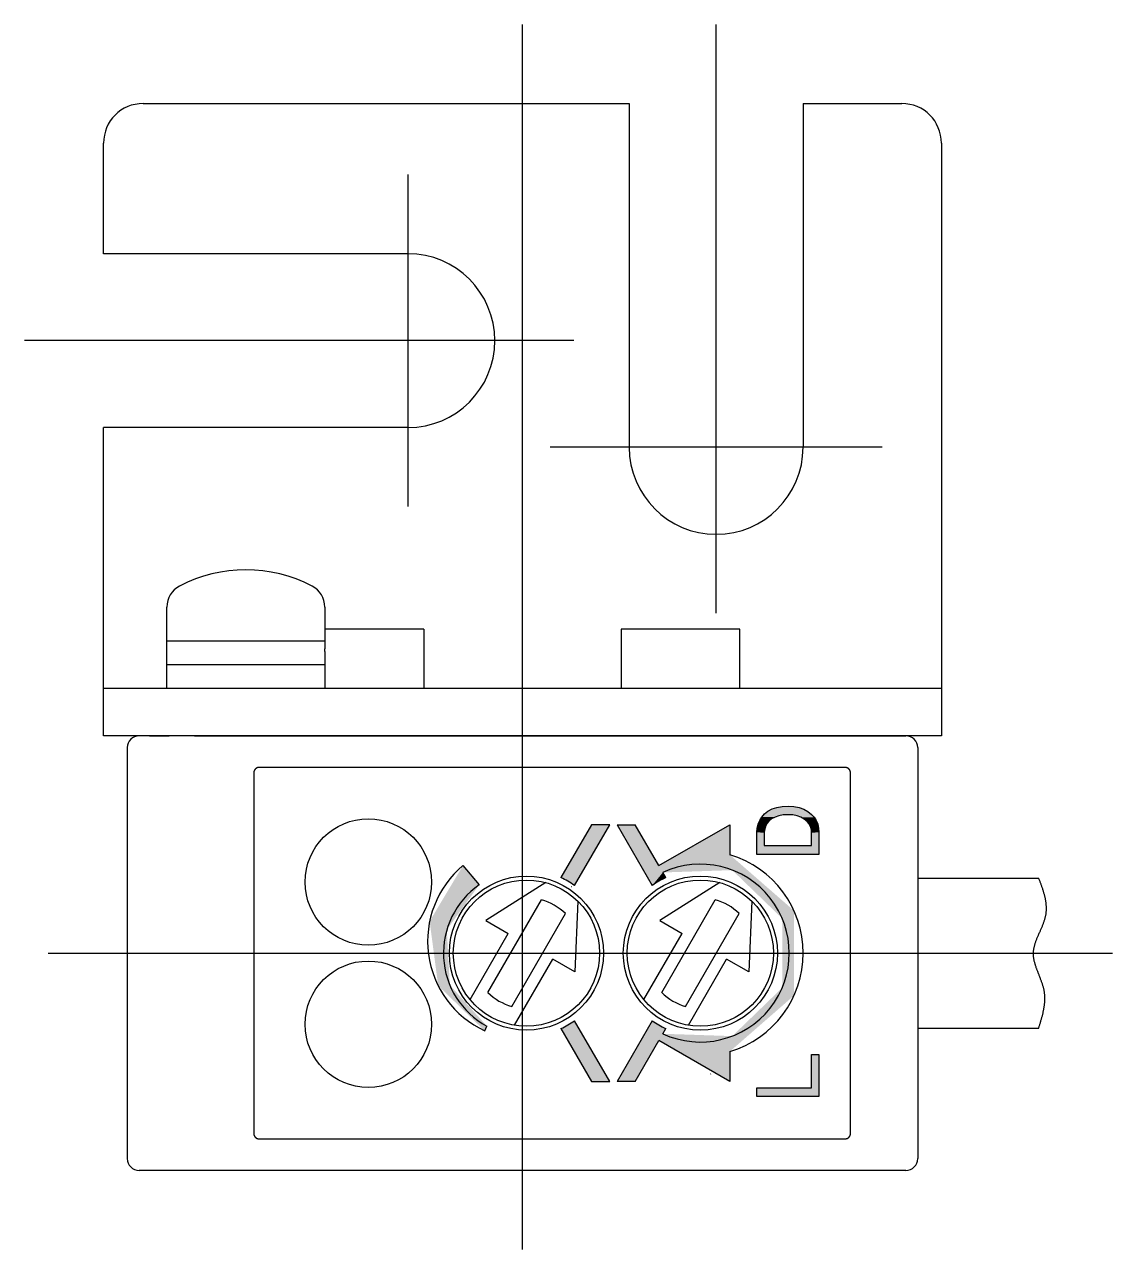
# Model space of a CAD drawing. Extents: x -19 to 104, y -28 to 519.
# Drawn here: x 76.28 to 103.81, y 72.6 to 103.6 of the extents above; entities that cross this region are included whole.
import ezdxf

# ---------------------------------------------------------------- set-up
doc = ezdxf.new("R2010")
doc.units = 0
doc.linetypes.add('CENTER', pattern=[50.8, 31.75, -6.35, 6.35, -6.35])
doc.layers.get('0').update_dxf_attribs({"linetype": 'CONTINUOUS'})
doc.layers.add('CENTER', color=1, linetype='CONTINUOUS')

# ---------------------------------------------------------------- blocks, each defined once
blk = doc.blocks.new('*U8')
at = {"color": 3, "linetype": 'CONTINUOUS'}
for points in [[(89.851, 82.01), (91.086, 83.35), (90.624, 83.35)], [(91.086, 83.35), (89.851, 82.01), (90.029, 81.919)], [(91.086, 83.35), (90.029, 81.919), (90.197, 81.81)]]:
    blk.add_solid(points, dxfattribs=at)
blk = doc.blocks.new('*U9')
at = {"color": 3, "linetype": 'CONTINUOUS', "extrusion": (0, 0, -1)}
for points in [[(-87.372, 82.315), (-87.782, 81.826), (-86.53, 80.906)], [(-87.782, 81.826), (-86.964, 80.691), (-86.53, 80.906)], [(-86.53, 80.906), (-86.964, 80.691), (-86.745, 79.278)], [(-86.964, 80.691), (-87.04, 79.293), (-86.745, 79.278)], [(-87.04, 79.293), (-87.978, 78.254), (-86.745, 79.278)], [(-86.745, 79.278), (-87.978, 78.254), (-87.922, 78.134)]]:
    blk.add_solid(points, dxfattribs=at)
blk = doc.blocks.new('*U10')
at = {"color": 3, "linetype": 'CONTINUOUS', "extrusion": (0, 0, -1)}
for points in [[(-92.331, 82.315), (-91.271, 83.35), (-91.733, 83.35)], [(-91.271, 83.35), (-92.331, 82.315), (-92.16, 81.81)], [(-94.124, 83.35), (-94.124, 82.591), (-92.331, 82.315)], [(-94.124, 82.591), (-94.187, 82.2), (-92.331, 82.315)], [(-94.124, 82.591), (-95.746, 81.176), (-94.187, 82.2)], [(-92.331, 82.315), (-92.431, 82.141), (-92.16, 81.81)], [(-92.331, 82.315), (-94.187, 82.2), (-92.431, 82.141)], [(-94.187, 82.2), (-95.746, 81.176), (-95.45, 80.978)], [(-92.431, 82.141), (-92.329, 81.919), (-92.16, 81.81)], [(-92.431, 82.141), (-92.507, 82.01), (-92.329, 81.919)], [(-95.746, 81.176), (-95.746, 79.024), (-95.45, 80.978)], [(-95.45, 80.978), (-95.746, 79.024), (-95.45, 79.222)], [(-95.45, 79.222), (-95.746, 79.024), (-94.187, 78)], [(-95.746, 79.024), (-94.124, 77.609), (-94.187, 78)], [(-92.16, 78.39), (-92.329, 78.281), (-91.271, 76.85)], [(-92.329, 78.281), (-92.507, 78.19), (-91.271, 76.85)], [(-92.507, 78.19), (-92.431, 78.059), (-91.271, 76.85)], [(-92.431, 78.059), (-92.331, 77.885), (-91.271, 76.85)], [(-92.331, 77.885), (-91.733, 76.85), (-91.271, 76.85)], [(-92.431, 78.059), (-94.187, 78), (-92.331, 77.885)], [(-94.187, 78), (-94.124, 77.609), (-92.331, 77.885)], [(-92.331, 77.885), (-94.124, 77.609), (-94.124, 76.85)]]:
    blk.add_solid(points, dxfattribs=at)
blk = doc.blocks.new('*U11')
at = {"color": 3, "linetype": 'CONTINUOUS'}
for points in [[(90.029, 78.281), (89.851, 78.19), (91.086, 76.85)], [(89.851, 78.19), (90.624, 76.85), (91.086, 76.85)], [(90.197, 78.39), (90.029, 78.281), (91.086, 76.85)]]:
    blk.add_solid(points, dxfattribs=at)
blk = doc.blocks.new('*U12')
at = {"color": 3, "linetype": 'CONTINUOUS', "extrusion": (0, 0, -1)}
for points in [[(-96.193, 76.694), (-96.193, 77.531), (-96.379, 77.531)], [(-96.379, 77.531), (-96.379, 76.473), (-96.193, 76.694)], [(-94.811, 76.694), (-96.379, 76.473), (-94.811, 76.473)], [(-96.379, 76.473), (-94.811, 76.694), (-96.193, 76.694)]]:
    blk.add_solid(points, dxfattribs=at)
blk = doc.blocks.new('*U13')
at = {"color": 3, "linetype": 'CONTINUOUS', "extrusion": (0, 0, -1)}
for points in [[(-95.194, 83.749), (-95.998, 83.746), (-95.09, 83.693)], [(-95.998, 83.746), (-96.102, 83.687), (-95.09, 83.693)], [(-95.314, 83.789), (-95.88, 83.787), (-95.194, 83.749)], [(-95.88, 83.787), (-95.998, 83.746), (-95.194, 83.749)], [(-95.748, 83.813), (-95.88, 83.787), (-95.314, 83.789)], [(-95.45, 83.813), (-95.748, 83.813), (-95.314, 83.789)], [(-95.602, 83.821), (-95.748, 83.813), (-95.45, 83.813)], [(-94.88, 83.455), (-95.111, 83.439), (-94.841, 83.362)], [(-95.111, 83.439), (-95.07, 83.387), (-94.841, 83.362)], [(-94.933, 83.541), (-95.183, 83.498), (-94.88, 83.455)], [(-95.183, 83.498), (-95.111, 83.439), (-94.88, 83.455)], [(-95.002, 83.621), (-95.477, 83.596), (-94.933, 83.541)], [(-95.477, 83.596), (-95.366, 83.577), (-94.933, 83.541)], [(-95.366, 83.577), (-95.268, 83.544), (-94.933, 83.541)], [(-95.268, 83.544), (-95.183, 83.498), (-94.933, 83.541)], [(-95.09, 83.693), (-96.102, 83.687), (-95.002, 83.621)], [(-96.102, 83.687), (-96.193, 83.612), (-95.002, 83.621)], [(-95.002, 83.621), (-96.193, 83.612), (-95.602, 83.603)], [(-95.002, 83.621), (-95.602, 83.603), (-95.477, 83.596)], [(-96.193, 83.612), (-95.72, 83.596), (-95.602, 83.603)], [(-96.193, 83.612), (-96.26, 83.538), (-95.72, 83.596)], [(-95.72, 83.596), (-96.26, 83.538), (-95.827, 83.575)], [(-95.827, 83.575), (-96.26, 83.538), (-95.924, 83.541)], [(-95.924, 83.541), (-96.26, 83.538), (-96.009, 83.492)], [(-96.26, 83.538), (-96.312, 83.456), (-96.009, 83.492)], [(-96.009, 83.492), (-96.312, 83.456), (-96.084, 83.43)], [(-96.312, 83.456), (-96.349, 83.365), (-96.084, 83.43)], [(-96.084, 83.43), (-96.349, 83.365), (-96.123, 83.384)], [(-94.819, 83.263), (-95.002, 83.212), (-94.811, 83.157)], [(-95.002, 83.212), (-94.997, 83.148), (-94.811, 83.157)], [(-94.811, 83.157), (-94.997, 83.148), (-94.811, 82.6)], [(-94.997, 83.148), (-94.997, 82.821), (-94.811, 82.6)], [(-94.841, 83.362), (-95.038, 83.331), (-94.819, 83.263)], [(-95.038, 83.331), (-95.015, 83.273), (-94.819, 83.263)], [(-95.015, 83.273), (-95.002, 83.212), (-94.819, 83.263)], [(-95.07, 83.387), (-95.038, 83.331), (-94.841, 83.362)], [(-96.123, 83.384), (-96.349, 83.365), (-96.153, 83.333)], [(-96.349, 83.365), (-96.371, 83.266), (-96.153, 83.333)], [(-96.153, 83.333), (-96.371, 83.266), (-96.175, 83.276)], [(-96.175, 83.276), (-96.371, 83.266), (-96.188, 83.215)], [(-96.371, 83.266), (-96.379, 83.157), (-96.188, 83.215)], [(-96.188, 83.215), (-96.379, 83.157), (-96.193, 83.148)], [(-96.379, 83.157), (-96.379, 82.6), (-96.193, 83.148)], [(-96.193, 83.148), (-96.379, 82.6), (-96.193, 82.821)], [(-96.193, 82.821), (-96.379, 82.6), (-94.811, 82.6)], [(-94.811, 82.6), (-94.997, 82.821), (-96.193, 82.821)]]:
    blk.add_solid(points, dxfattribs=at)

msp = doc.modelspace()

# ---------------------------------------------------------------- linework, layer by layer
at = {"color": 7, "linetype": 'CONTINUOUS'}
for p, q in [((79.279, 101.6), (91.579, 101.6)), ((91.579, 101.6), (91.579, 92.9)), ((95.979, 101.6), (98.479, 101.6)), ((95.979, 101.6), (95.979, 92.9)), ((78.279, 97.8), (78.279, 100.6)), ((99.479, 100.6), (99.479, 86.8)), ((85.979, 97.8), (78.279, 97.8)), ((85.979, 93.4), (78.279, 93.4)), ((78.279, 86.8), (78.279, 93.4)), ((79.879, 88), (79.879, 88.858)), ((83.879, 88.858), (83.879, 88)), ((86.379, 88.3), (83.879, 88.3)), ((86.379, 88.3), (86.379, 86.8)), ((94.379, 88.3), (91.379, 88.3)), ((91.379, 88.3), (91.379, 86.8)), ((94.379, 86.8), (94.379, 88.3)), ((79.879, 87.4), (79.879, 88)), ((79.879, 88), (83.879, 88)), ((83.879, 88), (83.879, 87.8)), ((83.879, 87.732), (83.879, 87.8)), ((83.879, 87.732), (83.879, 87.4)), ((79.879, 87.4), (83.879, 87.4)), ((79.879, 86.8), (79.879, 87.4)), ((83.879, 87.4), (83.879, 86.8)), ((86.379, 86.8), (78.279, 86.8)), ((78.279, 85.6), (78.279, 86.8)), ((91.379, 86.8), (86.379, 86.8)), ((94.379, 86.8), (91.379, 86.8)), ((99.479, 86.8), (94.379, 86.8)), ((99.479, 86.8), (99.479, 85.6)), ((99.479, 85.6), (78.279, 85.6)), ((84.079, 85.6), (79.179, 85.6)), ((79.442, 85.6), (79.179, 85.6)), ((79.442, 85.6), (79.939, 85.6)), ((80.576, 85.6), (79.939, 85.6)), ((80.576, 85.6), (97.679, 85.6)), ((83.579, 85.6), (98.579, 85.6)), ((98.579, 85.6), (97.679, 85.6)), ((78.879, 85.3), (78.879, 74.9)), ((98.879, 85.3), (98.879, 74.9)), ((82.079, 84.661), (82.079, 75.539)), ((97.04, 84.8), (82.218, 84.8)), ((97.179, 75.539), (97.179, 84.661)), ((95.09, 83.693), (95.194, 83.749)), ((95.194, 83.749), (95.314, 83.789)), ((95.314, 83.789), (95.45, 83.813)), ((95.45, 83.813), (95.602, 83.821)), ((95.602, 83.821), (95.748, 83.813)), ((95.748, 83.813), (95.88, 83.787)), ((95.88, 83.787), (95.998, 83.746)), ((95.998, 83.746), (96.102, 83.687)), ((94.841, 83.362), (94.88, 83.455)), ((94.88, 83.455), (94.933, 83.541)), ((94.933, 83.541), (95.002, 83.621)), ((95.002, 83.621), (95.09, 83.693)), ((95.111, 83.439), (95.07, 83.387)), ((95.183, 83.498), (95.111, 83.439)), ((95.268, 83.544), (95.183, 83.498)), ((95.366, 83.577), (95.268, 83.544)), ((95.477, 83.596), (95.366, 83.577)), ((95.602, 83.603), (95.477, 83.596)), ((95.72, 83.596), (95.602, 83.603)), ((95.827, 83.575), (95.72, 83.596)), ((95.924, 83.541), (95.827, 83.575)), ((96.009, 83.492), (95.924, 83.541)), ((96.084, 83.43), (96.009, 83.492)), ((96.123, 83.384), (96.084, 83.43)), ((96.102, 83.687), (96.193, 83.612)), ((96.193, 83.612), (96.26, 83.538)), ((96.26, 83.538), (96.312, 83.456)), ((96.312, 83.456), (96.349, 83.365)), ((90.624, 83.35), (89.851, 82.01)), ((90.197, 81.81), (91.086, 83.35)), ((91.086, 83.35), (90.624, 83.35)), ((91.271, 83.35), (92.16, 81.81)), ((91.271, 83.35), (91.733, 83.35)), ((92.331, 82.315), (91.733, 83.35)), ((92.331, 82.315), (94.124, 83.35)), ((94.124, 83.35), (94.124, 82.591)), ((94.811, 83.157), (94.819, 83.263)), ((94.811, 82.6), (94.811, 83.157)), ((94.819, 83.263), (94.841, 83.362)), ((95.002, 83.212), (94.997, 83.148)), ((94.997, 83.148), (94.997, 82.821)), ((95.015, 83.273), (95.002, 83.212)), ((95.038, 83.331), (95.015, 83.273)), ((95.07, 83.387), (95.038, 83.331)), ((96.153, 83.333), (96.123, 83.384)), ((96.175, 83.276), (96.153, 83.333)), ((96.188, 83.215), (96.175, 83.276)), ((96.193, 83.148), (96.188, 83.215)), ((96.193, 82.821), (96.193, 83.148)), ((96.349, 83.365), (96.371, 83.266)), ((96.371, 83.266), (96.379, 83.157)), ((96.379, 83.157), (96.379, 82.6)), ((94.997, 82.821), (96.193, 82.821)), ((96.379, 82.6), (94.811, 82.6)), ((87.372, 82.315), (87.782, 81.826)), ((86.576, 81.9), (86.576, 81.9)), ((86.576, 81.9), (86.576, 81.9)), ((86.576, 81.9), (86.576, 81.9)), ((86.576, 81.9), (86.576, 81.9)), ((86.576, 81.9), (86.576, 81.9)), ((86.576, 81.9), (86.576, 81.9)), ((86.576, 81.9), (86.576, 81.9)), ((86.576, 81.9), (86.576, 81.9)), ((86.576, 81.9), (86.576, 81.9)), ((86.576, 81.9), (86.576, 81.9)), ((89.471, 81.884), (87.955, 80.923)), ((93.87, 81.884), (92.355, 80.923)), ((92.507, 82.01), (92.431, 82.141)), ((98.879, 82), (101.94, 82)), ((90.114, 81.789), (90.115, 81.79)), ((88.003, 79.107), (89.357, 81.451)), ((90.282, 81.417), (90.207, 79.623)), ((92.403, 79.107), (93.756, 81.451)), ((94.681, 81.417), (94.606, 79.623)), ((87.955, 80.923), (88.518, 80.598)), ((88.607, 78.753), (89.963, 81.101)), ((92.355, 80.923), (92.918, 80.598)), ((93.007, 78.753), (94.362, 81.099)), ((89.781, 80.792), (89.781, 80.792)), ((89.781, 80.792), (89.781, 80.792)), ((89.781, 80.792), (89.781, 80.792)), ((89.781, 80.792), (89.781, 80.792)), ((89.781, 80.792), (89.781, 80.792)), ((89.781, 80.792), (89.781, 80.792)), ((89.781, 80.792), (89.781, 80.792)), ((89.781, 80.792), (89.781, 80.792)), ((94.181, 80.792), (94.181, 80.792)), ((94.181, 80.792), (94.181, 80.792)), ((94.181, 80.792), (94.181, 80.792)), ((94.181, 80.792), (94.181, 80.792)), ((87.553, 78.926), (88.518, 80.598)), ((91.952, 78.926), (92.918, 80.598)), ((90.829, 80.1), (90.829, 80.1)), ((90.829, 80.1), (90.829, 80.1)), ((90.829, 80.1), (90.829, 80.1)), ((90.829, 80.1), (90.829, 80.1)), ((90.829, 80.1), (90.829, 80.1)), ((90.829, 80.1), (90.829, 80.1)), ((90.829, 80.1), (90.829, 80.1)), ((90.829, 80.1), (90.829, 80.1)), ((90.829, 80.1), (90.829, 80.1)), ((90.829, 80.1), (90.829, 80.1)), ((88.678, 78.275), (89.644, 79.948)), ((90.207, 79.623), (89.644, 79.948)), ((93.078, 78.275), (94.043, 79.948)), ((94.606, 79.623), (94.043, 79.948)), ((86.576, 78.3), (86.576, 78.3)), ((86.576, 78.3), (86.576, 78.3)), ((86.576, 78.3), (86.576, 78.3)), ((86.576, 78.3), (86.576, 78.3)), ((86.576, 78.3), (86.576, 78.3)), ((86.576, 78.3), (86.576, 78.3)), ((86.576, 78.3), (86.576, 78.3)), ((86.576, 78.3), (86.576, 78.3)), ((86.576, 78.3), (86.576, 78.3)), ((86.576, 78.3), (86.576, 78.3)), ((87.922, 78.134), (87.978, 78.254)), ((89.851, 78.19), (90.624, 76.85)), ((91.086, 76.85), (90.197, 78.39)), ((92.16, 78.39), (91.271, 76.85)), ((92.431, 78.059), (92.507, 78.19)), ((98.879, 78.2), (101.94, 78.2)), ((91.733, 76.85), (92.331, 77.885)), ((94.124, 76.85), (92.331, 77.885)), ((94.124, 77.609), (94.124, 76.85)), ((96.193, 77.531), (96.379, 77.531)), ((96.193, 76.694), (96.193, 77.531)), ((96.379, 77.531), (96.379, 76.473)), ((93.636, 77.04), (93.646, 77.049)), ((90.624, 76.85), (91.086, 76.85)), ((91.733, 76.85), (91.271, 76.85)), ((94.811, 76.694), (96.193, 76.694)), ((94.811, 76.473), (94.811, 76.694)), ((96.379, 76.473), (94.811, 76.473)), ((82.218, 75.4), (97.04, 75.4)), ((79.442, 74.6), (79.179, 74.6)), ((79.939, 74.6), (79.442, 74.6)), ((80.576, 74.6), (79.939, 74.6)), ((97.679, 74.6), (80.576, 74.6)), ((98.579, 74.6), (97.679, 74.6))]:
    msp.add_line(p, q, dxfattribs=at)
at = {"color": 7}
for points in [[(82.218, 84.8, 0), (82.217, 84.8, 0), (82.216, 84.8, 0), (82.215, 84.8, 0), (82.214, 84.8, 0), (82.213, 84.799, 0), (82.212, 84.799, 0), (82.211, 84.799, 0), (82.21, 84.799, 0), (82.209, 84.799, 0), (82.208, 84.799, 0), (82.207, 84.799, 0), (82.206, 84.799, 0), (82.205, 84.799, 0), (82.204, 84.798, 0), (82.203, 84.798, 0), (82.202, 84.798, 0), (82.201, 84.798, 0), (82.2, 84.798, 0), (82.199, 84.798, 0), (82.198, 84.798, 0), (82.197, 84.797, 0), (82.196, 84.797, 0), (82.195, 84.797, 0), (82.195, 84.797, 0), (82.194, 84.797, 0), (82.192, 84.797, 0), (82.192, 84.796, 0), (82.191, 84.796, 0), (82.19, 84.796, 0), (82.189, 84.796, 0), (82.188, 84.796, 0), (82.187, 84.796, 0), (82.186, 84.796, 0), (82.185, 84.795, 0), (82.184, 84.795, 0), (82.183, 84.795, 0), (82.182, 84.795, 0), (82.181, 84.794, 0), (82.18, 84.794, 0), (82.179, 84.794, 0), (82.178, 84.794, 0), (82.177, 84.793, 0), (82.176, 84.793, 0), (82.175, 84.793, 0), (82.174, 84.793, 0), (82.174, 84.793, 0), (82.173, 84.792, 0), (82.172, 84.792, 0), (82.171, 84.792, 0), (82.17, 84.791, 0), (82.169, 84.791, 0), (82.168, 84.791, 0), (82.167, 84.79, 0), (82.166, 84.79, 0), (82.165, 84.79, 0), (82.164, 84.79, 0), (82.163, 84.789, 0), (82.162, 84.789, 0), (82.162, 84.788, 0), (82.161, 84.788, 0), (82.16, 84.788, 0), (82.159, 84.787, 0), (82.158, 84.787, 0), (82.157, 84.787, 0), (82.156, 84.786, 0), (82.155, 84.786, 0), (82.155, 84.785, 0), (82.154, 84.785, 0), (82.153, 84.784, 0), (82.152, 84.784, 0), (82.151, 84.783, 0), (82.15, 84.783, 0), (82.149, 84.782, 0), (82.148, 84.782, 0), (82.148, 84.781, 0), (82.147, 84.781, 0), (82.146, 84.781, 0), (82.145, 84.78, 0), (82.144, 84.779, 0), (82.144, 84.779, 0), (82.143, 84.778, 0), (82.142, 84.778, 0), (82.141, 84.777, 0), (82.14, 84.777, 0), (82.139, 84.776, 0), (82.139, 84.776, 0), (82.138, 84.775, 0), (82.137, 84.775, 0), (82.136, 84.774, 0), (82.135, 84.773, 0), (82.135, 84.773, 0), (82.134, 84.772, 0), (82.133, 84.772, 0), (82.132, 84.771, 0), (82.132, 84.77, 0), (82.131, 84.77, 0), (82.13, 84.769, 0), (82.129, 84.769, 0), (82.128, 84.768, 0), (82.128, 84.767, 0), (82.127, 84.767, 0), (82.126, 84.766, 0), (82.125, 84.765, 0), (82.125, 84.765, 0), (82.124, 84.764, 0), (82.123, 84.763, 0), (82.123, 84.763, 0), (82.122, 84.762, 0), (82.121, 84.761, 0), (82.12, 84.76, 0), (82.12, 84.76, 0), (82.119, 84.759, 0), (82.118, 84.758, 0), (82.118, 84.758, 0), (82.117, 84.757, 0), (82.116, 84.756, 0), (82.115, 84.755, 0), (82.115, 84.755, 0), (82.114, 84.754, 0), (82.114, 84.753, 0), (82.113, 84.753, 0), (82.112, 84.752, 0), (82.112, 84.751, 0), (82.111, 84.75, 0), (82.11, 84.75, 0), (82.11, 84.749, 0), (82.109, 84.748, 0), (82.108, 84.747, 0), (82.108, 84.746, 0), (82.107, 84.746, 0), (82.106, 84.745, 0), (82.106, 84.744, 0), (82.105, 84.743, 0), (82.105, 84.743, 0), (82.104, 84.742, 0), (82.104, 84.741, 0), (82.103, 84.74, 0), (82.103, 84.739, 0), (82.102, 84.739, 0), (82.101, 84.738, 0), (82.101, 84.737, 0), (82.1, 84.736, 0), (82.1, 84.735, 0), (82.099, 84.734, 0), (82.099, 84.734, 0), (82.098, 84.733, 0), (82.098, 84.732, 0), (82.097, 84.731, 0), (82.097, 84.73, 0), (82.096, 84.729, 0), (82.096, 84.728, 0), (82.095, 84.728, 0), (82.095, 84.727, 0), (82.094, 84.726, 0), (82.094, 84.725, 0), (82.094, 84.724, 0), (82.093, 84.723, 0), (82.093, 84.722, 0), (82.092, 84.722, 0), (82.092, 84.721, 0), (82.091, 84.72, 0), (82.091, 84.719, 0), (82.091, 84.718, 0), (82.09, 84.717, 0), (82.09, 84.716, 0), (82.09, 84.715, 0), (82.089, 84.714, 0), (82.089, 84.713, 0), (82.089, 84.713, 0), (82.088, 84.712, 0), (82.088, 84.711, 0), (82.088, 84.71, 0), (82.087, 84.709, 0), (82.087, 84.708, 0), (82.087, 84.707, 0), (82.087, 84.706, 0), (82.086, 84.705, 0), (82.086, 84.704, 0), (82.086, 84.703, 0), (82.085, 84.702, 0), (82.085, 84.701, 0), (82.085, 84.701, 0), (82.085, 84.7, 0), (82.085, 84.699, 0), (82.084, 84.698, 0), (82.084, 84.697, 0), (82.084, 84.696, 0), (82.084, 84.695, 0), (82.084, 84.694, 0), (82.083, 84.693, 0), (82.083, 84.692, 0), (82.083, 84.691, 0), (82.083, 84.69, 0), (82.083, 84.689, 0), (82.082, 84.688, 0), (82.082, 84.687, 0), (82.082, 84.686, 0), (82.082, 84.685, 0), (82.082, 84.684, 0), (82.082, 84.683, 0), (82.081, 84.682, 0), (82.081, 84.681, 0), (82.081, 84.68, 0), (82.081, 84.68, 0), (82.081, 84.678, 0), (82.081, 84.677, 0), (82.081, 84.677, 0), (82.081, 84.675, 0), (82.08, 84.675, 0), (82.08, 84.674, 0), (82.08, 84.673, 0), (82.08, 84.672, 0), (82.08, 84.671, 0), (82.08, 84.67, 0), (82.08, 84.669, 0), (82.079, 84.668, 0), (82.079, 84.667, 0), (82.079, 84.666, 0), (82.079, 84.665, 0), (82.079, 84.664, 0), (82.079, 84.663, 0), (82.079, 84.662, 0), (82.079, 84.661, 0)], [(97.179, 84.661, 0), (97.179, 84.662, 0), (97.178, 84.663, 0), (97.178, 84.664, 0), (97.178, 84.665, 0), (97.178, 84.666, 0), (97.178, 84.667, 0), (97.178, 84.668, 0), (97.178, 84.669, 0), (97.178, 84.67, 0), (97.178, 84.671, 0), (97.177, 84.672, 0), (97.177, 84.673, 0), (97.177, 84.674, 0), (97.177, 84.675, 0), (97.177, 84.675, 0), (97.177, 84.677, 0), (97.177, 84.677, 0), (97.177, 84.678, 0), (97.177, 84.68, 0), (97.176, 84.68, 0), (97.176, 84.681, 0), (97.176, 84.682, 0), (97.176, 84.683, 0), (97.176, 84.684, 0), (97.176, 84.685, 0), (97.175, 84.686, 0), (97.175, 84.687, 0), (97.175, 84.688, 0), (97.175, 84.689, 0), (97.175, 84.69, 0), (97.175, 84.691, 0), (97.174, 84.692, 0), (97.174, 84.693, 0), (97.174, 84.694, 0), (97.174, 84.695, 0), (97.174, 84.696, 0), (97.173, 84.697, 0), (97.173, 84.698, 0), (97.173, 84.699, 0), (97.173, 84.7, 0), (97.172, 84.701, 0), (97.172, 84.701, 0), (97.172, 84.702, 0), (97.172, 84.703, 0), (97.171, 84.704, 0), (97.171, 84.705, 0), (97.171, 84.706, 0), (97.171, 84.707, 0), (97.17, 84.708, 0), (97.17, 84.709, 0), (97.17, 84.71, 0), (97.169, 84.711, 0), (97.169, 84.712, 0), (97.169, 84.713, 0), (97.169, 84.713, 0), (97.168, 84.714, 0), (97.168, 84.715, 0), (97.168, 84.716, 0), (97.167, 84.717, 0), (97.167, 84.718, 0), (97.166, 84.719, 0), (97.166, 84.72, 0), (97.166, 84.721, 0), (97.165, 84.722, 0), (97.165, 84.722, 0), (97.164, 84.723, 0), (97.164, 84.724, 0), (97.163, 84.725, 0), (97.163, 84.726, 0), (97.163, 84.727, 0), (97.162, 84.728, 0), (97.162, 84.728, 0), (97.161, 84.729, 0), (97.161, 84.73, 0), (97.16, 84.731, 0), (97.16, 84.732, 0), (97.159, 84.733, 0), (97.159, 84.734, 0), (97.158, 84.734, 0), (97.158, 84.735, 0), (97.157, 84.736, 0), (97.157, 84.737, 0), (97.156, 84.738, 0), (97.156, 84.739, 0), (97.155, 84.739, 0), (97.154, 84.74, 0), (97.154, 84.741, 0), (97.153, 84.742, 0), (97.153, 84.743, 0), (97.152, 84.743, 0), (97.152, 84.744, 0), (97.151, 84.745, 0), (97.15, 84.746, 0), (97.15, 84.746, 0), (97.149, 84.747, 0), (97.148, 84.748, 0), (97.148, 84.749, 0), (97.147, 84.75, 0), (97.147, 84.75, 0), (97.146, 84.751, 0), (97.145, 84.752, 0), (97.145, 84.753, 0), (97.144, 84.753, 0), (97.143, 84.754, 0), (97.143, 84.755, 0), (97.142, 84.755, 0), (97.141, 84.756, 0), (97.141, 84.757, 0), (97.14, 84.758, 0), (97.139, 84.758, 0), (97.139, 84.759, 0), (97.138, 84.76, 0), (97.137, 84.76, 0), (97.136, 84.761, 0), (97.136, 84.762, 0), (97.135, 84.763, 0), (97.134, 84.763, 0), (97.134, 84.764, 0), (97.133, 84.765, 0), (97.132, 84.765, 0), (97.131, 84.766, 0), (97.131, 84.767, 0), (97.13, 84.767, 0), (97.129, 84.768, 0), (97.128, 84.769, 0), (97.128, 84.769, 0), (97.127, 84.77, 0), (97.126, 84.77, 0), (97.125, 84.771, 0), (97.124, 84.772, 0), (97.124, 84.772, 0), (97.123, 84.773, 0), (97.122, 84.773, 0), (97.121, 84.774, 0), (97.121, 84.775, 0), (97.12, 84.775, 0), (97.119, 84.776, 0), (97.118, 84.776, 0), (97.117, 84.777, 0), (97.117, 84.777, 0), (97.116, 84.778, 0), (97.115, 84.778, 0), (97.114, 84.779, 0), (97.113, 84.779, 0), (97.112, 84.78, 0), (97.112, 84.781, 0), (97.111, 84.781, 0), (97.11, 84.781, 0), (97.109, 84.782, 0), (97.108, 84.782, 0), (97.107, 84.783, 0), (97.106, 84.783, 0), (97.106, 84.784, 0), (97.105, 84.784, 0), (97.104, 84.785, 0), (97.103, 84.785, 0), (97.102, 84.786, 0), (97.101, 84.786, 0), (97.1, 84.787, 0), (97.099, 84.787, 0), (97.099, 84.787, 0), (97.098, 84.788, 0), (97.097, 84.788, 0), (97.096, 84.788, 0), (97.095, 84.789, 0), (97.094, 84.789, 0), (97.093, 84.79, 0), (97.092, 84.79, 0), (97.091, 84.79, 0), (97.091, 84.79, 0), (97.09, 84.791, 0), (97.089, 84.791, 0), (97.088, 84.791, 0), (97.087, 84.792, 0), (97.086, 84.792, 0), (97.085, 84.792, 0), (97.084, 84.793, 0), (97.083, 84.793, 0), (97.082, 84.793, 0), (97.081, 84.793, 0), (97.08, 84.793, 0), (97.079, 84.794, 0), (97.078, 84.794, 0), (97.077, 84.794, 0), (97.076, 84.794, 0), (97.076, 84.795, 0), (97.075, 84.795, 0), (97.074, 84.795, 0), (97.073, 84.795, 0), (97.072, 84.796, 0), (97.071, 84.796, 0), (97.07, 84.796, 0), (97.069, 84.796, 0), (97.068, 84.796, 0), (97.067, 84.796, 0), (97.066, 84.796, 0), (97.065, 84.797, 0), (97.064, 84.797, 0), (97.063, 84.797, 0), (97.062, 84.797, 0), (97.061, 84.797, 0), (97.06, 84.797, 0), (97.059, 84.798, 0), (97.058, 84.798, 0), (97.057, 84.798, 0), (97.056, 84.798, 0), (97.055, 84.798, 0), (97.054, 84.798, 0), (97.053, 84.798, 0), (97.052, 84.799, 0), (97.051, 84.799, 0), (97.05, 84.799, 0), (97.049, 84.799, 0), (97.048, 84.799, 0), (97.047, 84.799, 0), (97.046, 84.799, 0), (97.046, 84.799, 0), (97.044, 84.799, 0), (97.043, 84.8, 0), (97.043, 84.8, 0), (97.042, 84.8, 0), (97.041, 84.8, 0), (97.04, 84.8, 0)], [(82.079, 75.539, 0), (82.079, 75.538, 0), (82.079, 75.537, 0), (82.079, 75.536, 0), (82.079, 75.535, 0), (82.079, 75.534, 0), (82.079, 75.533, 0), (82.079, 75.532, 0), (82.08, 75.531, 0), (82.08, 75.53, 0), (82.08, 75.529, 0), (82.08, 75.528, 0), (82.08, 75.527, 0), (82.08, 75.526, 0), (82.08, 75.525, 0), (82.081, 75.525, 0), (82.081, 75.523, 0), (82.081, 75.522, 0), (82.081, 75.522, 0), (82.081, 75.52, 0), (82.081, 75.52, 0), (82.081, 75.519, 0), (82.081, 75.518, 0), (82.082, 75.517, 0), (82.082, 75.516, 0), (82.082, 75.515, 0), (82.082, 75.514, 0), (82.082, 75.513, 0), (82.082, 75.512, 0), (82.083, 75.511, 0), (82.083, 75.51, 0), (82.083, 75.509, 0), (82.083, 75.508, 0), (82.083, 75.507, 0), (82.084, 75.506, 0), (82.084, 75.505, 0), (82.084, 75.504, 0), (82.084, 75.503, 0), (82.084, 75.502, 0), (82.085, 75.501, 0), (82.085, 75.5, 0), (82.085, 75.499, 0), (82.085, 75.499, 0), (82.085, 75.498, 0), (82.086, 75.497, 0), (82.086, 75.496, 0), (82.086, 75.495, 0), (82.087, 75.494, 0), (82.087, 75.493, 0), (82.087, 75.492, 0), (82.087, 75.491, 0), (82.088, 75.49, 0), (82.088, 75.489, 0), (82.088, 75.488, 0), (82.089, 75.487, 0), (82.089, 75.487, 0), (82.089, 75.486, 0), (82.09, 75.485, 0), (82.09, 75.484, 0), (82.09, 75.483, 0), (82.091, 75.482, 0), (82.091, 75.481, 0), (82.091, 75.48, 0), (82.092, 75.479, 0), (82.092, 75.478, 0), (82.093, 75.478, 0), (82.093, 75.477, 0), (82.094, 75.476, 0), (82.094, 75.475, 0), (82.094, 75.474, 0), (82.095, 75.473, 0), (82.095, 75.472, 0), (82.096, 75.472, 0), (82.096, 75.471, 0), (82.097, 75.47, 0), (82.097, 75.469, 0), (82.098, 75.468, 0), (82.098, 75.467, 0), (82.099, 75.466, 0), (82.099, 75.466, 0), (82.1, 75.465, 0), (82.1, 75.464, 0), (82.101, 75.463, 0), (82.101, 75.462, 0), (82.102, 75.461, 0), (82.103, 75.461, 0), (82.103, 75.46, 0), (82.104, 75.459, 0), (82.104, 75.458, 0), (82.105, 75.457, 0), (82.105, 75.457, 0), (82.106, 75.456, 0), (82.106, 75.455, 0), (82.107, 75.454, 0), (82.108, 75.454, 0), (82.108, 75.453, 0), (82.109, 75.452, 0), (82.11, 75.451, 0), (82.11, 75.45, 0), (82.111, 75.45, 0), (82.112, 75.449, 0), (82.112, 75.448, 0), (82.113, 75.447, 0), (82.114, 75.447, 0), (82.114, 75.446, 0), (82.115, 75.445, 0), (82.115, 75.445, 0), (82.116, 75.444, 0), (82.117, 75.443, 0), (82.118, 75.442, 0), (82.118, 75.442, 0), (82.119, 75.441, 0), (82.12, 75.44, 0), (82.12, 75.439, 0), (82.121, 75.439, 0), (82.122, 75.438, 0), (82.123, 75.437, 0), (82.123, 75.437, 0), (82.124, 75.436, 0), (82.125, 75.435, 0), (82.125, 75.435, 0), (82.126, 75.434, 0), (82.127, 75.433, 0), (82.128, 75.433, 0), (82.128, 75.432, 0), (82.129, 75.431, 0), (82.13, 75.431, 0), (82.131, 75.43, 0), (82.132, 75.43, 0), (82.132, 75.429, 0), (82.133, 75.428, 0), (82.134, 75.428, 0), (82.135, 75.427, 0), (82.135, 75.427, 0), (82.136, 75.426, 0), (82.137, 75.425, 0), (82.138, 75.425, 0), (82.139, 75.424, 0), (82.139, 75.424, 0), (82.14, 75.423, 0), (82.141, 75.423, 0), (82.142, 75.422, 0), (82.143, 75.422, 0), (82.144, 75.421, 0), (82.144, 75.421, 0), (82.145, 75.42, 0), (82.146, 75.419, 0), (82.147, 75.419, 0), (82.148, 75.418, 0), (82.148, 75.418, 0), (82.149, 75.418, 0), (82.15, 75.417, 0), (82.151, 75.417, 0), (82.152, 75.416, 0), (82.153, 75.416, 0), (82.154, 75.415, 0), (82.155, 75.415, 0), (82.155, 75.414, 0), (82.156, 75.414, 0), (82.157, 75.413, 0), (82.158, 75.413, 0), (82.159, 75.413, 0), (82.16, 75.412, 0), (82.161, 75.412, 0), (82.162, 75.412, 0), (82.162, 75.411, 0), (82.163, 75.411, 0), (82.164, 75.41, 0), (82.165, 75.41, 0), (82.166, 75.41, 0), (82.167, 75.409, 0), (82.168, 75.409, 0), (82.169, 75.409, 0), (82.17, 75.409, 0), (82.171, 75.408, 0), (82.172, 75.408, 0), (82.173, 75.408, 0), (82.174, 75.407, 0), (82.174, 75.407, 0), (82.175, 75.407, 0), (82.176, 75.407, 0), (82.177, 75.406, 0), (82.178, 75.406, 0), (82.179, 75.406, 0), (82.18, 75.406, 0), (82.181, 75.406, 0), (82.182, 75.405, 0), (82.183, 75.405, 0), (82.184, 75.405, 0), (82.185, 75.405, 0), (82.186, 75.404, 0), (82.187, 75.404, 0), (82.188, 75.404, 0), (82.189, 75.404, 0), (82.19, 75.404, 0), (82.191, 75.404, 0), (82.192, 75.403, 0), (82.192, 75.403, 0), (82.194, 75.403, 0), (82.195, 75.403, 0), (82.195, 75.403, 0), (82.196, 75.403, 0), (82.197, 75.403, 0), (82.198, 75.402, 0), (82.199, 75.402, 0), (82.2, 75.402, 0), (82.201, 75.402, 0), (82.202, 75.402, 0), (82.203, 75.402, 0), (82.204, 75.402, 0), (82.205, 75.401, 0), (82.206, 75.401, 0), (82.207, 75.401, 0), (82.208, 75.401, 0), (82.209, 75.401, 0), (82.21, 75.401, 0), (82.211, 75.401, 0), (82.212, 75.401, 0), (82.213, 75.401, 0), (82.214, 75.4, 0), (82.215, 75.4, 0), (82.216, 75.4, 0), (82.217, 75.4, 0), (82.218, 75.4, 0)], [(97.04, 75.4, 0), (97.041, 75.4, 0), (97.042, 75.4, 0), (97.043, 75.4, 0), (97.043, 75.4, 0), (97.044, 75.401, 0), (97.046, 75.401, 0), (97.046, 75.401, 0), (97.047, 75.401, 0), (97.048, 75.401, 0), (97.049, 75.401, 0), (97.05, 75.401, 0), (97.051, 75.401, 0), (97.052, 75.401, 0), (97.053, 75.402, 0), (97.054, 75.402, 0), (97.055, 75.402, 0), (97.056, 75.402, 0), (97.057, 75.402, 0), (97.058, 75.402, 0), (97.059, 75.402, 0), (97.06, 75.403, 0), (97.061, 75.403, 0), (97.062, 75.403, 0), (97.063, 75.403, 0), (97.064, 75.403, 0), (97.065, 75.403, 0), (97.066, 75.403, 0), (97.067, 75.404, 0), (97.068, 75.404, 0), (97.069, 75.404, 0), (97.07, 75.404, 0), (97.071, 75.404, 0), (97.072, 75.404, 0), (97.073, 75.405, 0), (97.074, 75.405, 0), (97.075, 75.405, 0), (97.076, 75.405, 0), (97.076, 75.406, 0), (97.077, 75.406, 0), (97.078, 75.406, 0), (97.079, 75.406, 0), (97.08, 75.406, 0), (97.081, 75.407, 0), (97.082, 75.407, 0), (97.083, 75.407, 0), (97.084, 75.407, 0), (97.085, 75.408, 0), (97.086, 75.408, 0), (97.087, 75.408, 0), (97.088, 75.409, 0), (97.089, 75.409, 0), (97.09, 75.409, 0), (97.091, 75.409, 0), (97.091, 75.41, 0), (97.092, 75.41, 0), (97.093, 75.41, 0), (97.094, 75.411, 0), (97.095, 75.411, 0), (97.096, 75.412, 0), (97.097, 75.412, 0), (97.098, 75.412, 0), (97.099, 75.413, 0), (97.099, 75.413, 0), (97.1, 75.413, 0), (97.101, 75.414, 0), (97.102, 75.414, 0), (97.103, 75.415, 0), (97.104, 75.415, 0), (97.105, 75.416, 0), (97.106, 75.416, 0), (97.106, 75.417, 0), (97.107, 75.417, 0), (97.108, 75.418, 0), (97.109, 75.418, 0), (97.11, 75.418, 0), (97.111, 75.419, 0), (97.112, 75.419, 0), (97.112, 75.42, 0), (97.113, 75.421, 0), (97.114, 75.421, 0), (97.115, 75.422, 0), (97.116, 75.422, 0), (97.117, 75.423, 0), (97.117, 75.423, 0), (97.118, 75.424, 0), (97.119, 75.424, 0), (97.12, 75.425, 0), (97.121, 75.425, 0), (97.121, 75.426, 0), (97.122, 75.427, 0), (97.123, 75.427, 0), (97.124, 75.428, 0), (97.124, 75.428, 0), (97.125, 75.429, 0), (97.126, 75.43, 0), (97.127, 75.43, 0), (97.128, 75.431, 0), (97.128, 75.431, 0), (97.129, 75.432, 0), (97.13, 75.433, 0), (97.131, 75.433, 0), (97.131, 75.434, 0), (97.132, 75.435, 0), (97.133, 75.435, 0), (97.134, 75.436, 0), (97.134, 75.437, 0), (97.135, 75.437, 0), (97.136, 75.438, 0), (97.136, 75.439, 0), (97.137, 75.439, 0), (97.138, 75.44, 0), (97.139, 75.441, 0), (97.139, 75.442, 0), (97.14, 75.442, 0), (97.141, 75.443, 0), (97.141, 75.444, 0), (97.142, 75.445, 0), (97.143, 75.445, 0), (97.143, 75.446, 0), (97.144, 75.447, 0), (97.145, 75.447, 0), (97.145, 75.448, 0), (97.146, 75.449, 0), (97.147, 75.45, 0), (97.147, 75.45, 0), (97.148, 75.451, 0), (97.148, 75.452, 0), (97.149, 75.453, 0), (97.15, 75.454, 0), (97.15, 75.454, 0), (97.151, 75.455, 0), (97.152, 75.456, 0), (97.152, 75.457, 0), (97.153, 75.457, 0), (97.153, 75.458, 0), (97.154, 75.459, 0), (97.154, 75.46, 0), (97.155, 75.461, 0), (97.156, 75.461, 0), (97.156, 75.462, 0), (97.157, 75.463, 0), (97.157, 75.464, 0), (97.158, 75.465, 0), (97.158, 75.466, 0), (97.159, 75.466, 0), (97.159, 75.467, 0), (97.16, 75.468, 0), (97.16, 75.469, 0), (97.161, 75.47, 0), (97.161, 75.471, 0), (97.162, 75.472, 0), (97.162, 75.472, 0), (97.163, 75.473, 0), (97.163, 75.474, 0), (97.163, 75.475, 0), (97.164, 75.476, 0), (97.164, 75.477, 0), (97.165, 75.478, 0), (97.165, 75.478, 0), (97.166, 75.479, 0), (97.166, 75.48, 0), (97.166, 75.481, 0), (97.167, 75.482, 0), (97.167, 75.483, 0), (97.168, 75.484, 0), (97.168, 75.485, 0), (97.168, 75.486, 0), (97.169, 75.487, 0), (97.169, 75.487, 0), (97.169, 75.488, 0), (97.169, 75.489, 0), (97.17, 75.49, 0), (97.17, 75.491, 0), (97.17, 75.492, 0), (97.171, 75.493, 0), (97.171, 75.494, 0), (97.171, 75.495, 0), (97.171, 75.496, 0), (97.172, 75.497, 0), (97.172, 75.498, 0), (97.172, 75.499, 0), (97.172, 75.499, 0), (97.173, 75.5, 0), (97.173, 75.501, 0), (97.173, 75.502, 0), (97.173, 75.503, 0), (97.174, 75.504, 0), (97.174, 75.505, 0), (97.174, 75.506, 0), (97.174, 75.507, 0), (97.174, 75.508, 0), (97.175, 75.509, 0), (97.175, 75.51, 0), (97.175, 75.511, 0), (97.175, 75.512, 0), (97.175, 75.513, 0), (97.175, 75.514, 0), (97.176, 75.515, 0), (97.176, 75.516, 0), (97.176, 75.517, 0), (97.176, 75.518, 0), (97.176, 75.519, 0), (97.176, 75.52, 0), (97.177, 75.52, 0), (97.177, 75.522, 0), (97.177, 75.522, 0), (97.177, 75.523, 0), (97.177, 75.525, 0), (97.177, 75.525, 0), (97.177, 75.526, 0), (97.177, 75.527, 0), (97.177, 75.528, 0), (97.178, 75.529, 0), (97.178, 75.53, 0), (97.178, 75.531, 0), (97.178, 75.532, 0), (97.178, 75.533, 0), (97.178, 75.534, 0), (97.178, 75.535, 0), (97.178, 75.536, 0), (97.178, 75.537, 0), (97.179, 75.538, 0), (97.179, 75.539, 0)]]:
    msp.add_polyline3d(points, dxfattribs=at)
at = {"color": 3}
msp.add_polyline3d([(101.94, 78.2, 0), (101.945, 78.218, 0), (101.951, 78.235, 0), (101.956, 78.252, 0), (101.962, 78.27, 0), (101.967, 78.287, 0), (101.972, 78.305, 0), (101.978, 78.322, 0), (101.983, 78.34, 0), (101.988, 78.357, 0), (101.993, 78.375, 0), (101.998, 78.392, 0), (102.003, 78.41, 0), (102.008, 78.427, 0), (102.013, 78.445, 0), (102.018, 78.462, 0), (102.023, 78.479, 0), (102.028, 78.497, 0), (102.032, 78.514, 0), (102.037, 78.532, 0), (102.041, 78.549, 0), (102.045, 78.567, 0), (102.049, 78.584, 0), (102.053, 78.601, 0), (102.057, 78.619, 0), (102.061, 78.636, 0), (102.064, 78.654, 0), (102.068, 78.671, 0), (102.071, 78.688, 0), (102.074, 78.706, 0), (102.077, 78.723, 0), (102.08, 78.74, 0), (102.082, 78.758, 0), (102.085, 78.775, 0), (102.087, 78.793, 0), (102.089, 78.81, 0), (102.091, 78.827, 0), (102.092, 78.845, 0), (102.093, 78.862, 0), (102.095, 78.879, 0), (102.095, 78.897, 0), (102.096, 78.914, 0), (102.097, 78.931, 0), (102.097, 78.948, 0), (102.097, 78.966, 0), (102.096, 78.983, 0), (102.096, 79, 0), (102.095, 79.017, 0), (102.094, 79.035, 0), (102.093, 79.052, 0), (102.091, 79.069, 0), (102.089, 79.086, 0), (102.087, 79.103, 0), (102.084, 79.121, 0), (102.081, 79.138, 0), (102.078, 79.155, 0), (102.075, 79.172, 0), (102.071, 79.189, 0), (102.067, 79.206, 0), (102.062, 79.223, 0), (102.058, 79.24, 0), (102.053, 79.258, 0), (102.048, 79.275, 0), (102.043, 79.292, 0), (102.038, 79.309, 0), (102.032, 79.326, 0), (102.026, 79.343, 0), (102.021, 79.36, 0), (102.015, 79.377, 0), (102.008, 79.394, 0), (102.002, 79.411, 0), (101.996, 79.428, 0), (101.989, 79.445, 0), (101.983, 79.462, 0), (101.976, 79.479, 0), (101.97, 79.496, 0), (101.963, 79.513, 0), (101.956, 79.53, 0), (101.95, 79.547, 0), (101.943, 79.564, 0), (101.936, 79.581, 0), (101.93, 79.597, 0), (101.923, 79.614, 0), (101.916, 79.631, 0), (101.91, 79.648, 0), (101.904, 79.665, 0), (101.897, 79.682, 0), (101.891, 79.699, 0), (101.885, 79.715, 0), (101.879, 79.732, 0), (101.873, 79.749, 0), (101.868, 79.766, 0), (101.862, 79.783, 0), (101.857, 79.8, 0), (101.852, 79.816, 0), (101.847, 79.833, 0), (101.842, 79.85, 0), (101.838, 79.867, 0), (101.833, 79.883, 0), (101.829, 79.9, 0), (101.826, 79.917, 0), (101.822, 79.934, 0), (101.819, 79.951, 0), (101.817, 79.967, 0), (101.814, 79.984, 0), (101.812, 80.001, 0), (101.81, 80.017, 0), (101.809, 80.034, 0), (101.808, 80.051, 0), (101.807, 80.067, 0), (101.807, 80.084, 0), (101.807, 80.101, 0), (101.808, 80.118, 0), (101.809, 80.134, 0), (101.81, 80.151, 0), (101.812, 80.168, 0), (101.814, 80.184, 0), (101.817, 80.201, 0), (101.82, 80.218, 0), (101.823, 80.234, 0), (101.827, 80.251, 0), (101.83, 80.268, 0), (101.835, 80.284, 0), (101.839, 80.301, 0), (101.844, 80.318, 0), (101.849, 80.334, 0), (101.854, 80.351, 0), (101.859, 80.368, 0), (101.865, 80.384, 0), (101.871, 80.401, 0), (101.877, 80.418, 0), (101.883, 80.434, 0), (101.89, 80.451, 0), (101.896, 80.468, 0), (101.903, 80.484, 0), (101.91, 80.501, 0), (101.917, 80.517, 0), (101.924, 80.534, 0), (101.931, 80.551, 0), (101.938, 80.567, 0), (101.945, 80.584, 0), (101.952, 80.601, 0), (101.96, 80.618, 0), (101.967, 80.634, 0), (101.974, 80.651, 0), (101.982, 80.668, 0), (101.989, 80.684, 0), (101.996, 80.701, 0), (102.004, 80.718, 0), (102.011, 80.734, 0), (102.018, 80.751, 0), (102.025, 80.768, 0), (102.032, 80.785, 0), (102.039, 80.801, 0), (102.045, 80.818, 0), (102.052, 80.835, 0), (102.058, 80.852, 0), (102.065, 80.868, 0), (102.071, 80.885, 0), (102.077, 80.902, 0), (102.082, 80.919, 0), (102.088, 80.936, 0), (102.093, 80.953, 0), (102.098, 80.969, 0), (102.103, 80.986, 0), (102.107, 81.003, 0), (102.111, 81.02, 0), (102.115, 81.037, 0), (102.119, 81.054, 0), (102.122, 81.071, 0), (102.125, 81.088, 0), (102.127, 81.105, 0), (102.13, 81.122, 0), (102.132, 81.139, 0), (102.133, 81.156, 0), (102.134, 81.173, 0), (102.135, 81.19, 0), (102.136, 81.207, 0), (102.136, 81.224, 0), (102.136, 81.241, 0), (102.136, 81.258, 0), (102.135, 81.275, 0), (102.134, 81.292, 0), (102.133, 81.309, 0), (102.132, 81.326, 0), (102.13, 81.344, 0), (102.128, 81.361, 0), (102.126, 81.378, 0), (102.124, 81.395, 0), (102.121, 81.412, 0), (102.118, 81.43, 0), (102.115, 81.447, 0), (102.112, 81.464, 0), (102.108, 81.481, 0), (102.104, 81.498, 0), (102.101, 81.516, 0), (102.096, 81.533, 0), (102.092, 81.55, 0), (102.088, 81.567, 0), (102.083, 81.585, 0), (102.078, 81.602, 0), (102.073, 81.619, 0), (102.068, 81.636, 0), (102.063, 81.654, 0), (102.058, 81.671, 0), (102.052, 81.688, 0), (102.047, 81.706, 0), (102.041, 81.723, 0), (102.035, 81.74, 0), (102.029, 81.757, 0), (102.023, 81.775, 0), (102.017, 81.792, 0), (102.011, 81.809, 0), (102.005, 81.827, 0), (101.999, 81.844, 0), (101.992, 81.861, 0), (101.986, 81.879, 0), (101.979, 81.896, 0), (101.973, 81.913, 0), (101.966, 81.931, 0), (101.96, 81.948, 0), (101.953, 81.965, 0), (101.947, 81.983, 0), (101.94, 82, 0)], dxfattribs=at)
at = {"color": 7, "linetype": 'CONTINUOUS'}
for centre, radius in [((84.979, 81.9), 1.6), ((88.979, 80.1), 1.95), ((88.979, 80.1), 1.85), ((93.379, 80.1), 1.95), ((93.379, 80.1), 1.85), ((84.979, 78.3), 1.6)]:
    msp.add_circle(centre, radius, dxfattribs=at)
for centre, radius, start, end in [((79.279, 100.6), 1, 90, 180), ((98.479, 100.6), 1, 0, 90), ((85.979, 95.6), 2.2, 270, 90), ((93.779, 92.9), 2.2, 180, 0), ((81.879, 86.167), 3.633, 62.5136, 117.4864), ((80.479, 88.858), 0.6, 117.4864, 180), ((83.279, 88.858), 0.6, 0, 62.5136), ((79.179, 85.3), 0.3, 90, 180), ((98.579, 85.3), 0.3, 0, 90), ((93.379, 80.1), 2.6, 286.6628, 73.3372), ((88.979, 80.4), 2.5, 130, 245), ((93.379, 80.1), 2.25, 245.0997, 114.9003), ((88.979, 80.1), 2.1, 54.535, 65.465), ((93.379, 80.1), 2.1, 114.535, 125.465), ((88.979, 80.1), 2.1, 124.7313, 241.5387), ((88.983, 80.101), 1.4, 45.5448, 74.4998), ((93.382, 80.101), 1.4, 45.5987, 74.4998), ((88.983, 80.101), 1.4, 225.5987, 254.4552), ((93.382, 80.101), 1.4, 225.5987, 254.4552), ((88.979, 80.1), 2.1, 294.535, 305.465), ((93.379, 80.1), 2.1, 234.535, 245.465), ((79.179, 74.9), 0.3, 180, 270), ((98.579, 74.9), 0.3, 270, 0)]:
    msp.add_arc(centre, radius, start, end, dxfattribs=at)
at = {"layer": 'CENTER', "color": 1, "linetype": 'CENTER'}
for p, q in [((88.879, 72.6), (88.879, 103.6)), ((93.779, 88.7), (93.779, 103.6)), ((85.979, 99.8), (85.979, 91.4)), ((90.179, 95.6), (76.279, 95.6)), ((97.979, 92.9), (89.579, 92.9)), ((76.879, 80.1), (103.807, 80.1))]:
    msp.add_line(p, q, dxfattribs=at)

# ---------------------------------------------------------------- block references
at = {"color": 3, "linetype": 'CONTINUOUS'}
for name in ['*U13', '*U8', '*U10', '*U9', '*U11', '*U12']:
    msp.add_blockref(name, (0, 0), dxfattribs=at)

doc.saveas('drawing.dxf')
